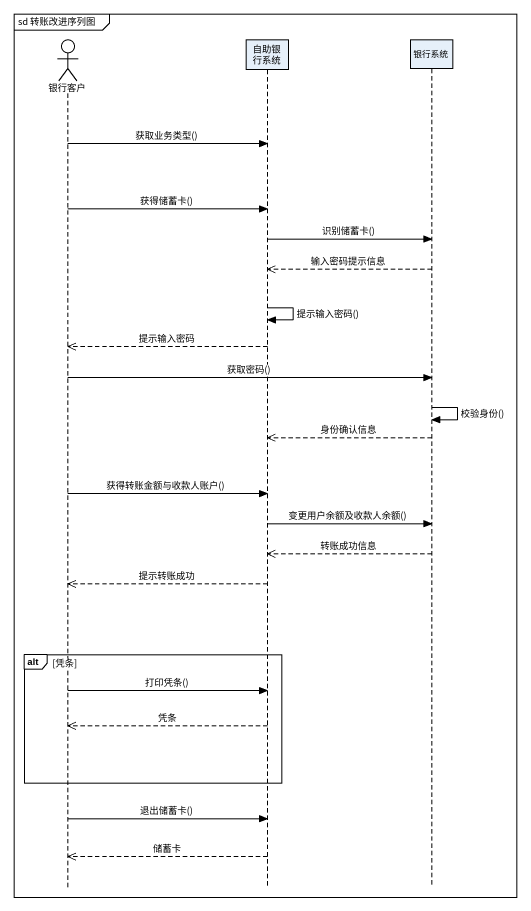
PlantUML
@startuml
mainframe sd 转账改进序列图
hide footbox
actor 银行客户
participant 自助银行系统
participant 银行系统

银行客户 -> 自助银行系统 : 获取业务类型()
银行客户 -> 自助银行系统 : 获得储蓄卡()
自助银行系统 -> 银行系统 : 识别储蓄卡()
银行系统 -->> 自助银行系统 : 输入密码提示信息
自助银行系统 -> 自助银行系统 : 提示输入密码()
自助银行系统 -->> 银行客户 : 提示输入密码
银行客户 -> 银行系统 : 获取密码()
银行系统 -> 银行系统 : 校验身份()
银行系统 -->> 自助银行系统 : 身份确认信息
银行客户 -> 自助银行系统 : 获得转账金额与收款人账户()
自助银行系统 -> 银行系统 : 变更用户余额及收款人余额()
银行系统 -->> 自助银行系统 : 转账成功信息
自助银行系统 -->> 银行客户 : 提示转账成功
alt 凭条
  银行客户 -> 自助银行系统 : 打印凭条()
  自助银行系统 -->> 银行客户 : 凭条
end
银行客户 -> 自助银行系统 : 退出储蓄卡()
自助银行系统 -->> 银行客户 : 储蓄卡
@enduml
